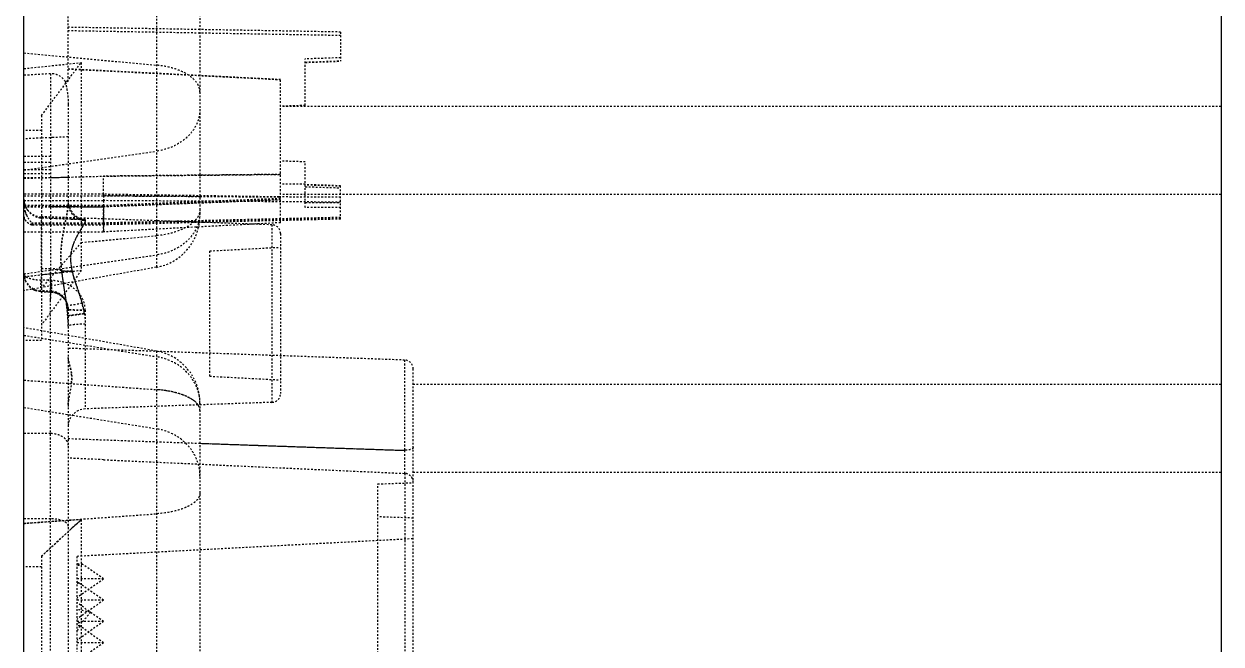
# Model space of a CAD drawing. Header units: millimetres. Extents: x 2089 to 2530, y 1631 to 2074.
# Drawn here: x 2403.8 to 2471.8, y 1939 to 1974.2 of the extents above; entities that cross this region are included whole.
import ezdxf

# ---------------------------------------------------------------- set-up
doc = ezdxf.new("R2010")
doc.units = ezdxf.units.MM
doc.linetypes.add('HIDDEN', pattern=[0.2, 0.1, -0.1])
doc.layers.add('DEFAULT_2', color=8, linetype='HIDDEN')

msp = doc.modelspace()

# ---------------------------------------------------------------- linework, layer by layer
at = {"color": 7, "linetype": 'Continuous'}
for p, q in [((2403.781, 1713.577), (2403.781, 2013.577)), ((2471.781, 2013.577), (2471.781, 1713.577))]:
    msp.add_line(p, q, dxfattribs=at)
at = {"layer": 'DEFAULT_2', "color": 8, "linetype": 'HIDDEN'}
for p, q in [((2411.302, 1987.687), (2411.302, 1960.37)), ((2413.781, 1984.731), (2413.781, 1963.325)), ((2406.294, 1970.922), (2406.294, 1976.729)), ((2421.771, 1973.734), (2406.294, 1974.004)), ((2421.771, 1973.533), (2406.294, 1973.803)), ((2421.771, 1973.734), (2421.771, 1972.077)), ((2403.781, 1972.546), (2411.302, 1971.854)), ((2421.771, 1972.277), (2419.761, 1972.203)), ((2419.761, 1969.566), (2419.761, 1972.203)), ((2419.761, 1972.029), (2421.771, 1972.099)), ((2419.761, 1972.003), (2421.771, 1972.077)), ((2419.761, 1972.003), (2421.771, 1972.077)), ((2403.781, 1971.659), (2407.036, 1971.999)), ((2405.289, 1971.365), (2405.289, 1960.296)), ((2413.781, 1971.261), (2406.294, 1971.635)), ((2407.036, 1971.999), (2407.036, 1960.205)), ((2418.354, 1971.032), (2413.781, 1971.261)), ((2418.354, 1962.905), (2418.354, 1971.032)), ((2406.294, 1969.61), (2406.294, 1964.021)), ((2419.761, 1969.566), (2418.354, 1969.517)), ((2471.781, 1969.504), (2418.354, 1969.504)), ((2404.781, 1968.993), (2404.781, 1956.218)), ((2404.781, 1968.148), (2403.781, 1968.148)), ((2405.289, 1967.734), (2404.781, 1967.712)), ((2406.294, 1967.779), (2405.289, 1967.735)), ((2405.455, 1967.742), (2405.289, 1967.734)), ((2406.294, 1967.779), (2405.455, 1967.742)), ((2403.781, 1965.891), (2411.302, 1966.964)), ((2405.289, 1966.674), (2403.781, 1966.674)), ((2403.781, 1966.343), (2405.289, 1966.343)), ((2405.289, 1965.904), (2403.781, 1965.904)), ((2419.761, 1966.36), (2418.354, 1966.405)), ((2419.761, 1963.768), (2419.761, 1966.36)), ((2403.781, 1965.699), (2405.289, 1965.699)), ((2403.781, 1965.468), (2405.289, 1965.468)), ((2403.781, 1965.428), (2404.781, 1965.454)), ((2404.781, 1965.454), (2406.294, 1965.495)), ((2405.289, 1965.468), (2408.304, 1965.549)), ((2406.294, 1965.495), (2408.304, 1965.549)), ((2418.354, 1965.648), (2408.304, 1965.549)), ((2408.304, 1965.549), (2413.781, 1965.603)), ((2408.304, 1964.519), (2408.304, 1965.549)), ((2413.781, 1965.603), (2418.354, 1965.648)), ((2419.761, 1965.087), (2418.354, 1965.09)), ((2421.771, 1965.001), (2419.761, 1965.068)), ((2421.771, 1964.974), (2419.761, 1965.041)), ((2419.761, 1964.95), (2421.771, 1964.883)), ((2421.771, 1963.098), (2421.771, 1965.001)), ((2408.304, 1964.519), (2403.781, 1964.519)), ((2403.781, 1964.432), (2408.303, 1964.432)), ((2403.781, 1964.158), (2408.302, 1964.158)), ((2408.304, 1963.876), (2403.781, 1963.876)), ((2403.781, 1963.849), (2408.303, 1963.849)), ((2403.782, 1964.208), (2403.782, 1964.199)), ((2408.304, 1964.519), (2408.303, 1964.432)), ((2408.303, 1964.519), (2408.303, 1964.432)), ((2418.273, 1964.368), (2408.303, 1964.432)), ((2408.303, 1964.432), (2413.781, 1964.397)), ((2418.354, 1964.251), (2408.303, 1963.849)), ((2408.303, 1964.158), (2408.304, 1962.786)), ((2421.771, 1964.071), (2408.303, 1964.158)), ((2418.273, 1964.368), (2408.304, 1964.519)), ((2418.354, 1964.278), (2408.304, 1963.876)), ((2413.781, 1964.397), (2418.273, 1964.368)), ((2421.771, 1964.346), (2418.273, 1964.368)), ((2471.781, 1964.504), (2418.354, 1964.504)), ((2419.761, 1964.059), (2421.771, 1964.053)), ((2419.761, 1964.059), (2421.771, 1964.053)), ((2403.781, 1963.815), (2405.289, 1963.824)), ((2403.781, 1963.815), (2408.299, 1963.815)), ((2404.751, 1963.243), (2404.751, 1959.652)), ((2417.869, 1962.785), (2404.751, 1963.243)), ((2404.781, 1963.182), (2404.751, 1963.183)), ((2404.751, 1963.183), (2404.781, 1963.182)), ((2405.289, 1963.161), (2404.781, 1963.182)), ((2404.781, 1963.182), (2404.816, 1963.18)), ((2404.816, 1963.18), (2405.289, 1963.161)), ((2405.289, 1963.161), (2405.588, 1963.149)), ((2421.771, 1963.207), (2408.303, 1962.886)), ((2421.771, 1963.762), (2419.761, 1963.768)), ((2408.303, 1962.813), (2404.157, 1962.813)), ((2408.304, 1962.886), (2404.233, 1962.886)), ((2404.256, 1962.786), (2408.304, 1962.786)), ((2405.588, 1963.149), (2406.366, 1963.118)), ((2406.366, 1963.118), (2406.458, 1963.114)), ((2406.458, 1963.114), (2407.263, 1963.081)), ((2407.263, 1963.081), (2407.263, 1963.039)), ((2421.771, 1963.134), (2408.303, 1962.813)), ((2408.304, 1962.747), (2408.303, 1962.378)), ((2421.771, 1963.107), (2408.304, 1962.786)), ((2418.354, 1962.905), (2408.304, 1962.378)), ((2417.869, 1962.785), (2417.869, 1952.701)), ((2403.781, 1962.378), (2408.304, 1962.378)), ((2407.036, 1961.783), (2411.302, 1962.167)), ((2418.354, 1962.283), (2418.354, 1953.203)), ((2407.036, 1961.783), (2404.781, 1959.19)), ((2414.334, 1961.301), (2418.354, 1961.512)), ((2414.334, 1954.185), (2414.334, 1961.301)), ((2403.781, 1959.997), (2411.302, 1961.07)), ((2411.302, 1960.37), (2403.781, 1959.044)), ((2403.781, 1959.84), (2404.781, 1959.951)), ((2404.781, 1960.296), (2405.289, 1960.296)), ((2404.781, 1959.951), (2404.819, 1959.956)), ((2404.819, 1959.956), (2404.877, 1959.962)), ((2404.877, 1959.962), (2405.399, 1960.021)), ((2405.289, 1960.008), (2405.289, 1960.297)), ((2405.289, 1960.296), (2405.289, 1958.52)), ((2405.289, 1959.109), (2405.289, 1960.008)), ((2405.399, 1960.021), (2405.963, 1960.084)), ((2405.963, 1960.084), (2407.036, 1960.205)), ((2405.359, 1959.624), (2404.751, 1959.652)), ((2404.781, 1959.651), (2404.751, 1959.652)), ((2405.359, 1959.624), (2404.781, 1959.651)), ((2405.289, 1958.967), (2405.289, 1959.109)), ((2404.733, 1959.041), (2404.733, 1958.998)), ((2405.341, 1959.009), (2404.733, 1959.041)), ((2404.733, 1958.998), (2404.733, 1958.997)), ((2404.771, 1958.996), (2404.733, 1958.998)), ((2404.733, 1958.997), (2405.34, 1958.965)), ((2405.341, 1958.966), (2404.771, 1958.996)), ((2405.289, 1958.52), (2405.289, 1958.967)), ((2405.289, 1924.199), (2405.289, 1958.52)), ((2405.339, 1958.965), (2405.622, 1958.91)), ((2405.341, 1958.966), (2405.34, 1958.965)), ((2405.34, 1958.965), (2405.341, 1958.966)), ((2405.341, 1959.009), (2405.341, 1958.966)), ((2405.622, 1958.91), (2405.886, 1958.773)), ((2405.886, 1958.773), (2406.098, 1958.564)), ((2406.098, 1958.564), (2406.239, 1958.299)), ((2406.239, 1958.299), (2406.293, 1958.006)), ((2406.294, 1957.973), (2406.292, 1958.027)), ((2406.293, 1958.006), (2406.294, 1957.973)), ((2406.294, 1958.005), (2406.294, 1863.405)), ((2407.263, 1957.937), (2407.263, 1952.331)), ((2411.302, 1955.617), (2403.781, 1956.943)), ((2403.781, 1956.506), (2411.302, 1955.296)), ((2404.781, 1956.218), (2403.781, 1956.218)), ((2425.406, 1955.102), (2406.294, 1955.769)), ((2411.302, 1955.617), (2411.302, 1928.49)), ((2425.406, 1955.102), (2425.406, 1949.975)), ((2425.891, 1788.503), (2425.891, 1954.599)), ((2403.781, 1953.96), (2411.302, 1953.425)), ((2414.334, 1954.185), (2418.354, 1953.974)), ((2471.781, 1953.71), (2425.891, 1953.71)), ((2403.781, 1952.413), (2411.302, 1951.203)), ((2417.869, 1952.701), (2407.263, 1952.331)), ((2413.781, 1952.663), (2413.781, 1931.449)), ((2405.289, 1950.926), (2403.781, 1950.926)), ((2425.415, 1948.664), (2425.415, 1921.457)), ((2471.781, 1948.71), (2425.891, 1948.71)), ((2423.881, 1948.067), (2425.891, 1948.138)), ((2423.881, 1794.841), (2423.881, 1948.067)), ((2403.781, 1945.835), (2411.302, 1946.37)), ((2425.891, 1946.128), (2423.881, 1946.198)), ((2405.289, 1946.091), (2403.781, 1946.091)), ((2407.036, 1946.04), (2403.781, 1945.805)), ((2407.036, 1946.04), (2404.781, 1943.963)), ((2404.781, 1943.963), (2406.452, 1945.502)), ((2406.452, 1945.502), (2407.036, 1946.04)), ((2407.036, 1946.04), (2407.036, 1932.21)), ((2406.796, 1943.971), (2425.891, 1944.972)), ((2404.781, 1943.963), (2404.781, 1929.512)), ((2406.796, 1865.454), (2406.796, 1943.971)), ((2408.304, 1942.668), (2407.127, 1943.5)), ((2404.781, 1943.352), (2403.781, 1943.352)), ((2408.304, 1942.668), (2406.796, 1941.602)), ((2408.304, 1942.668), (2406.796, 1942.668)), ((2408.304, 1941.46), (2406.796, 1942.526)), ((2408.304, 1941.46), (2406.796, 1940.394)), ((2408.304, 1941.46), (2406.796, 1941.46)), ((2408.304, 1940.252), (2406.796, 1941.318)), ((2408.304, 1940.252), (2406.796, 1939.186)), ((2408.304, 1940.252), (2406.796, 1940.252)), ((2408.304, 1939.044), (2406.796, 1940.11)), ((2408.304, 1939.044), (2406.796, 1937.978)), ((2408.304, 1939.044), (2406.796, 1939.044))]:
    msp.add_line(p, q, dxfattribs=at)
msp.add_lwpolyline([(2405.34, 1958.965), (2405.633, 1958.906), (2405.893, 1958.768), (2406.102, 1958.559), (2406.24, 1958.295), (2406.292, 1958.027)], dxfattribs=at)
for centre, radius, start, end in [((2424.414, 1636.536), 335.374, 93.26926, 93.52723), ((2400.435, 1969.551), 5.859, 13.26656, 13.47943), ((2404.782, 1964.247), 1.001, 180.00199, 182.07623), ((2405.329, 1964.014), 1.548, 180.00467, 182.51802), ((2404.797, 1964.248), 1.016, 182.74941, 185.01617), ((2404.786, 1964.247), 1.005, 182.7528, 268), ((2405.362, 1964.016), 1.582, 182.51828, 185.0129), ((2404.808, 1964.249), 1.027, 185.01541, 186.75977), ((2405.386, 1964.018), 1.605, 185.00924, 185.96649), ((2404.832, 1964.252), 1.051, 186.7782, 192.82631), ((2405.401, 1964.019), 1.62, 185.96693, 187.19205), ((2404.855, 1964.257), 1.075, 192.81214, 194.49484), ((2404.872, 1964.262), 1.093, 194.50801, 200.74292), ((2404.91, 1964.277), 1.133, 200.78878, 217.26348), ((2407.26, 1964.022), 0.967, 180.04526, 188.85817), ((2405.468, 1964.03), 1.688, 187.2456, 195.95122), ((2405.492, 1964.035), 1.712, 195.89444, 202.46466), ((2405.462, 1964.023), 1.68, 202.4839, 204.32745), ((2405.447, 1964.016), 1.663, 204.34066, 209.91504), ((2404.787, 1964.072), 0.89, 257.8279, 267.67651), ((2410.781, 1963.324), 3, 280, 0), ((2411.821, 1963.462), 1.96, 356.04668, 359.99551), ((2407.292, 1964.044), 1.005, 246.68011, 254.54608), ((2407.299, 1964.068), 1.03, 254.51301, 268.01329), ((2417.851, 1962.283), 0.502, 0, 88), ((2251.031, 3335.499), 1384.114, 276.336042, 276.471634), ((2404.786, 1960.044), 1.005, 180, 267), ((2404.783, 1960.001), 1.002, 180.03368, 267.03271), ((2420.808, 1961.792), 14.977, 186.21267, 186.55929), ((2410.833, 1961.164), 4.432, 193.04348, 194.36686), ((2404.774, 1959.996), 0.992, 199.95883, 206.14384), ((2404.782, 1959.994), 0.996, 241.19746, 247.33247), ((2440.966, 1957.944), 36.256, 177.30014, 177.73415), ((2405.289, 1958.005), 1.005, 0, 87), ((2405.286, 1957.96), 1.007, 84.77967, 86.88632), ((2405.282, 1957.922), 1.045, 68.72781, 84.74162), ((2405.302, 1957.969), 0.994, 41.2885, 68.69322), ((2405.311, 1957.977), 0.982, 24.66475, 41.27409), ((2388.339, 1955.869), 18.016, 7.48321, 8.16969), ((2392.525, 1956.396), 13.798, 5.93516, 7.58046), ((2405.322, 1957.984), 0.97, 21.72986, 24.58876), ((2406.221, 1959.24), 1.025, 271.11577, 272.47617), ((2396.273, 1956.792), 10.028, 4.6828, 5.8952), ((2406.613, 1955.465), 2.174, 98.70552, 99.13782), ((2410.781, 1952.663), 3, 0, 80), ((2425.389, 1954.599), 0.502, 0, 88), ((2404.468, 1954.092), 2.029, 2.85673, 7.06843), ((2417.851, 1953.203), 0.502, 272, 0), ((2408.805, 1952.471), 2.511, 177.55037, 179.97753), ((2407.299, 1951.326), 1.005, 92, 180), ((2413.059, 1952.135), 0.744, 31.21245, 34.47604), ((2411.3, 1952.6), 2.481, 0.00058, 1.43128), ((2610.669, 7494.842), 5547.961, 267.888865, 268.086369), ((2605.152, 7331.34), 5384.366, 267.96317, 268.086947)]:
    msp.add_arc(centre, radius, start, end, dxfattribs=at)
for centre, major_axis, ratio, start_param, end_param in [((2413.629, 1967.004), (30.928, 0), 0.130404, 1.810265, 1.815627), ((2439.156, 1917.933), (51.259, -20.327), 0.308372, 2.361519, 2.369713), ((2452.976, 1917.88), (52.696, -20.897), 0.308372, 9.018081, 9.030577), ((2432.246, 1917.96), (50.54, -20.041), 0.308372, 2.213359, 2.215895), ((2456.431, 1917.866), (53.056, -21.039), 0.308372, 9.160689, 9.166292), ((2425.336, 1917.987), (49.821, -19.756), 0.308372, 2.054416, 2.070825), ((2459.886, 1917.853), (53.415, -21.182), 0.308372, 3.027304, 3.063718), ((2401.531, 1921.614), (47.344, 18.774), 0.308372, 7.614422, 7.621692), ((2421.881, 1918), (49.461, -19.614), 0.308372, 1.996524, 2.000038), ((2459.886, 1917.853), (53.415, -21.182), 0.308372, 9.364289, 9.382303)]:
    msp.add_ellipse(centre, major_axis=major_axis, ratio=ratio, start_param=start_param, end_param=end_param, dxfattribs=at)
for points in [[(2404.781, 1968.993), (2405.532, 1969.995), (2406.284, 1970.997), (2407.036, 1971.999)], [(2406.294, 1971.635), (2410.314, 1971.434), (2414.334, 1971.233), (2418.354, 1971.032)], [(2404.781, 1967.712), (2404.448, 1967.697), (2404.114, 1967.683), (2403.781, 1967.668)], [(2419.761, 1964.95), (2420.431, 1964.928), (2421.1, 1964.905), (2421.771, 1964.883)], [(2403.782, 1964.199), (2403.786, 1964.127), (2403.797, 1964.055), (2403.815, 1963.985)], [(2408.299, 1963.815), (2411.651, 1963.946), (2415.002, 1964.082), (2418.354, 1964.213)], [(2413.767, 1964.032), (2411.944, 1963.959), (2410.122, 1963.887), (2408.299, 1963.815)], [(2418.354, 1964.213), (2416.825, 1964.154), (2415.296, 1964.093), (2413.767, 1964.032)], [(2405.289, 1963.824), (2406.292, 1963.818), (2407.296, 1963.812), (2408.299, 1963.815)], [(2407.263, 1963.081), (2406.605, 1963.108), (2405.947, 1963.135), (2405.289, 1963.161)], [(2404.197, 1962.797), (2404.184, 1962.801), (2404.17, 1962.806), (2404.157, 1962.813)], [(2404.26, 1962.858), (2404.252, 1962.867), (2404.242, 1962.877), (2404.233, 1962.886)], [(2404.28, 1962.833), (2404.274, 1962.842), (2404.267, 1962.85), (2404.26, 1962.858)], [(2403.854, 1959.87), (2403.862, 1959.863), (2403.871, 1959.857), (2403.879, 1959.85)], [(2404.733, 1958.998), (2404.619, 1959.004), (2404.504, 1959.031), (2404.398, 1959.075)], [(2406.222, 1958.342), (2406.265, 1958.236), (2406.289, 1958.121), (2406.293, 1958.006)], [(2407.212, 1957.743), (2407.244, 1957.544), (2407.263, 1957.343), (2407.263, 1957.142)], [(2407.212, 1957.743), (2407.244, 1957.545), (2407.263, 1957.343), (2407.263, 1957.142)], [(2406.294, 1950.647), (2408.789, 1950.555), (2411.285, 1950.465), (2413.781, 1950.376)], [(2408.303, 1949.442), (2407.633, 1949.473), (2406.963, 1949.504), (2406.294, 1949.535)], [(2408.303, 1949.442), (2410.129, 1949.358), (2411.955, 1949.275), (2413.781, 1949.192)]]:
    msp.add_open_spline(points, degree=3, dxfattribs=at)
for points, knots in [([(2406.133, 1970.917), (2406.045, 1971.058), (2405.796, 1971.301), (2405.453, 1971.374), (2405.288, 1971.365)], [0, 0, 0, 0, 0.501229, 1, 1, 1, 1]), ([(2413.781, 1970.313), (2413.781, 1970.405), (2413.748, 1970.597), (2413.575, 1970.92), (2413.226, 1971.25), (2412.691, 1971.542), (2412.033, 1971.754), (2411.553, 1971.831), (2411.302, 1971.854)], [0, 0, 0, 0, 0.08757, 0.181767, 0.344504, 0.538066, 0.759332, 1, 1, 1, 1]), ([(2406.133, 1970.917), (2406.179, 1970.722), (2406.26, 1970.289), (2406.294, 1969.85), (2406.294, 1969.61)], [0, 0, 0, 0, 0.455634, 1, 1, 1, 1]), ([(2406.138, 1970.896), (2406.183, 1970.703), (2406.261, 1970.278), (2406.294, 1969.845), (2406.294, 1969.61)], [0, 0, 0, 0, 0.456876, 1, 1, 1, 1]), ([(2413.781, 1969.356), (2413.781, 1969.072), (2413.649, 1968.484), (2413.1, 1967.739), (2412.285, 1967.198), (2411.639, 1967.013), (2411.302, 1966.964)], [0, 0, 0, 0, 0.227732, 0.468059, 0.726531, 1, 1, 1, 1]), ([(2403.931, 1963.33), (2403.907, 1963.384), (2403.822, 1963.603), (2403.781, 1963.839), (2403.781, 1964.014)], [0, 0, 0, 0, 0.252923, 1, 1, 1, 1]), ([(2403.815, 1963.985), (2403.866, 1963.789), (2404.037, 1963.501), (2404.397, 1963.247), (2404.63, 1963.188), (2404.751, 1963.183)], [0, 0, 0, 0, 0.464434, 0.722879, 1, 1, 1, 1]), ([(2406.294, 1964.021), (2406.294, 1963.909), (2406.271, 1963.666), (2406.175, 1963.129), (2406.047, 1962.538), (2405.935, 1961.89), (2405.857, 1961.145), (2405.879, 1960.564), (2405.92, 1960.171)], [0, 0, 0, 0, 0.08688, 0.187369, 0.421789, 0.553974, 0.695108, 1, 1, 1, 1]), ([(2406.172, 1963.133), (2406.198, 1963.266), (2406.246, 1963.515), (2406.281, 1963.766), (2406.289, 1963.885)], [0, 0, 0, 0, 0.531732, 1, 1, 1, 1]), ([(2406.289, 1963.885), (2406.289, 1963.897), (2406.292, 1963.942), (2406.294, 1963.987), (2406.294, 1964.021)], [0, 0, 0, 0, 0.257075, 1, 1, 1, 1]), ([(2406.294, 1964.159), (2406.294, 1964.04), (2406.338, 1963.793), (2406.524, 1963.455), (2406.833, 1963.176), (2407.116, 1963.087), (2407.263, 1963.081)], [0, 0, 0, 0, 0.22681, 0.464218, 0.720445, 1, 1, 1, 1]), ([(2406.294, 1964.021), (2406.294, 1963.901), (2406.342, 1963.647), (2406.557, 1963.319), (2406.885, 1963.098), (2407.141, 1963.043), (2407.263, 1963.039)], [0, 0, 0, 0, 0.238169, 0.496499, 0.757021, 1, 1, 1, 1]), ([(2408.303, 1963.876), (2408.302, 1963.876), (2408.304, 1963.871), (2408.303, 1963.867), (2408.304, 1963.856), (2408.304, 1963.839), (2408.302, 1963.823), (2408.299, 1963.815)], [0, 0, 0, 0, 0.064961, 0.14618, 0.259742, 0.576476, 1, 1, 1, 1]), ([(2408.303, 1963.876), (2408.302, 1963.876), (2408.304, 1963.871), (2408.303, 1963.867), (2408.304, 1963.856), (2408.304, 1963.839), (2408.302, 1963.823), (2408.299, 1963.815)], [0, 0, 0, 0, 0.064858, 0.146011, 0.259483, 0.576359, 1, 1, 1, 1]), ([(2408.303, 1964.432), (2408.302, 1964.391), (2408.302, 1964.3), (2408.303, 1964.208), (2408.303, 1964.157)], [0, 0, 0, 0, 0.444427, 1, 1, 1, 1]), ([(2408.303, 1964.432), (2408.302, 1964.415), (2408.302, 1964.323), (2408.303, 1964.231), (2408.302, 1964.157)], [0, 0, 0, 0, 0.188193, 1, 1, 1, 1]), ([(2408.303, 1963.849), (2408.303, 1963.853), (2408.303, 1963.859), (2408.304, 1963.868), (2408.303, 1963.872), (2408.304, 1963.876), (2408.303, 1963.876)], [0, 0, 0, 0, 0.428357, 0.741534, 0.933886, 1, 1, 1, 1]), ([(2408.303, 1963.849), (2408.303, 1963.853), (2408.303, 1963.859), (2408.304, 1963.868), (2408.303, 1963.872), (2408.304, 1963.876), (2408.303, 1963.876)], [0, 0, 0, 0, 0.428476, 0.741746, 0.934059, 1, 1, 1, 1]), ([(2403.781, 1963.266), (2403.781, 1963.223), (2403.8, 1963.133), (2403.877, 1963.01), (2403.999, 1962.899), (2404.101, 1962.839), (2404.157, 1962.813)], [0, 0, 0, 0, 0.206242, 0.43334, 0.695541, 1, 1, 1, 1]), ([(2403.826, 1963.096), (2403.819, 1963.11), (2403.794, 1963.163), (2403.781, 1963.222), (2403.781, 1963.266)], [0, 0, 0, 0, 0.261582, 1, 1, 1, 1]), ([(2404.005, 1963.186), (2404.02, 1963.159), (2404.086, 1963.052), (2404.166, 1962.953), (2404.233, 1962.886)], [0, 0, 0, 0, 0.24751, 1, 1, 1, 1]), ([(2408.303, 1962.378), (2408.303, 1962.378), (2408.304, 1962.382), (2408.303, 1962.385), (2408.304, 1962.393), (2408.303, 1962.408), (2408.304, 1962.436), (2408.303, 1962.477), (2408.304, 1962.53), (2408.304, 1962.594), (2408.304, 1962.67), (2408.304, 1962.792), (2408.304, 1962.973), (2408.302, 1963.22), (2408.3, 1963.505), (2408.299, 1963.708), (2408.299, 1963.815)], [0, 0, 0, 0, 0.001038, 0.004147, 0.009318, 0.016545, 0.037135, 0.065853, 0.10264, 0.147428, 0.200102, 0.260511, 0.403931, 0.576424, 0.775957, 1, 1, 1, 1]), ([(2408.299, 1963.815), (2408.299, 1963.707), (2408.301, 1963.351), (2408.304, 1962.995), (2408.304, 1962.747)], [0, 0, 0, 0, 0.303576, 1, 1, 1, 1]), ([(2413.781, 1963.676), (2413.781, 1963.586), (2413.747, 1963.398), (2413.604, 1963.134), (2413.376, 1962.892), (2412.948, 1962.587), (2412.248, 1962.306), (2411.633, 1962.197), (2411.302, 1962.167)], [0, 0, 0, 0, 0.086388, 0.179669, 0.284566, 0.40339, 0.68128, 1, 1, 1, 1]), ([(2413.781, 1963.462), (2413.781, 1963.178), (2413.649, 1962.589), (2413.1, 1961.844), (2412.285, 1961.304), (2411.639, 1961.118), (2411.302, 1961.07)], [0, 0, 0, 0, 0.227732, 0.468059, 0.726531, 1, 1, 1, 1]), ([(2413.781, 1963.676), (2413.781, 1963.647), (2413.774, 1963.525), (2413.739, 1963.406), (2413.7, 1963.323)], [0, 0, 0, 0, 0.24472, 1, 1, 1, 1]), ([(2404.157, 1962.813), (2404.166, 1962.808), (2404.197, 1962.795), (2404.232, 1962.786), (2404.256, 1962.786)], [0, 0, 0, 0, 0.275587, 1, 1, 1, 1]), ([(2404.256, 1962.786), (2404.252, 1962.786), (2404.232, 1962.787), (2404.212, 1962.792), (2404.197, 1962.797)], [0, 0, 0, 0, 0.227795, 1, 1, 1, 1]), ([(2404.233, 1962.886), (2404.245, 1962.874), (2404.262, 1962.857), (2404.281, 1962.832), (2404.29, 1962.817), (2404.293, 1962.802), (2404.281, 1962.786), (2404.266, 1962.786), (2404.256, 1962.786)], [0, 0, 0, 0, 0.353286, 0.506265, 0.631973, 0.724052, 0.801328, 1, 1, 1, 1]), ([(2404.256, 1962.786), (2404.259, 1962.786), (2404.269, 1962.786), (2404.279, 1962.788), (2404.285, 1962.792)], [0, 0, 0, 0, 0.287261, 1, 1, 1, 1]), ([(2404.29, 1962.812), (2404.29, 1962.814), (2404.287, 1962.822), (2404.283, 1962.828), (2404.28, 1962.833)], [0, 0, 0, 0, 0.217926, 1, 1, 1, 1]), ([(2404.285, 1962.792), (2404.289, 1962.795), (2404.292, 1962.803), (2404.291, 1962.81), (2404.29, 1962.812)], [0, 0, 0, 0, 0.707284, 1, 1, 1, 1]), ([(2405.919, 1960.171), (2405.891, 1960.45), (2405.868, 1960.864), (2405.886, 1961.406), (2405.936, 1961.905), (2406.037, 1962.479), (2406.13, 1962.923), (2406.172, 1963.133)], [0, 0, 0, 0, 0.281094, 0.415443, 0.544245, 0.784652, 1, 1, 1, 1]), ([(2407.263, 1963.039), (2407.263, 1963.014), (2407.25, 1962.958), (2407.194, 1962.828), (2407.079, 1962.633), (2406.913, 1962.36), (2406.729, 1962.031), (2406.556, 1961.645), (2406.433, 1961.195), (2406.414, 1960.687), (2406.474, 1960.341), (2406.515, 1960.164)], [0, 0, 0, 0, 0.024134, 0.055431, 0.138555, 0.244634, 0.368642, 0.506987, 0.657948, 0.822078, 1, 1, 1, 1]), ([(2407.232, 1962.917), (2407.205, 1962.852), (2407.126, 1962.711), (2406.987, 1962.482), (2406.825, 1962.208), (2406.66, 1961.888), (2406.516, 1961.521), (2406.424, 1961.101), (2406.422, 1960.638), (2406.478, 1960.324), (2406.515, 1960.164)], [0, 0, 0, 0, 0.071653, 0.164237, 0.273624, 0.396557, 0.530853, 0.675766, 0.832086, 1, 1, 1, 1]), ([(2407.263, 1963.039), (2407.263, 1963.03), (2407.26, 1962.988), (2407.245, 1962.947), (2407.232, 1962.917)], [0, 0, 0, 0, 0.211811, 1, 1, 1, 1]), ([(2403.781, 1960.001), (2403.781, 1959.978), (2403.797, 1959.927), (2403.857, 1959.862), (2403.949, 1959.804), (2404.069, 1959.753), (2404.215, 1959.711), (2404.444, 1959.667), (2404.626, 1959.654), (2404.751, 1959.652)], [0, 0, 0, 0, 0.063284, 0.140693, 0.238888, 0.358905, 0.499068, 0.65595, 1, 1, 1, 1]), ([(2403.781, 1960.001), (2403.781, 1959.99), (2403.788, 1959.938), (2403.824, 1959.896), (2403.854, 1959.87)], [0, 0, 0, 0, 0.220258, 1, 1, 1, 1]), ([(2403.879, 1959.85), (2403.891, 1959.842), (2403.949, 1959.804), (2404.013, 1959.777), (2404.063, 1959.758)], [0, 0, 0, 0, 0.219797, 1, 1, 1, 1]), ([(2407.036, 1960.205), (2406.674, 1959.68), (2405.924, 1958.644), (2405.164, 1957.615), (2404.781, 1957.1)], [0, 0, 0, 0, 0.498496, 1, 1, 1, 1]), ([(2405.919, 1960.171), (2405.821, 1960.216), (2405.612, 1960.276), (2405.396, 1960.297), (2405.288, 1960.297)], [0, 0, 0, 0, 0.49898, 1, 1, 1, 1]), ([(2405.919, 1960.171), (2405.821, 1960.216), (2405.612, 1960.276), (2405.396, 1960.297), (2405.288, 1960.297)], [0, 0, 0, 0, 0.49898, 1, 1, 1, 1]), ([(2405.919, 1960.172), (2406.008, 1960.153), (2406.208, 1960.136), (2406.407, 1960.149), (2406.515, 1960.164)], [0, 0, 0, 0, 0.452637, 1, 1, 1, 1]), ([(2406.515, 1960.164), (2406.407, 1960.149), (2406.208, 1960.136), (2406.008, 1960.153), (2405.919, 1960.172)], [0, 0, 0, 0, 0.547383, 1, 1, 1, 1]), ([(2405.919, 1960.171), (2405.937, 1960.013), (2405.977, 1959.693), (2406.076, 1959.042), (2406.158, 1958.549), (2406.202, 1958.216)], [0, 0, 0, 0, 0.242123, 0.489422, 1, 1, 1, 1]), ([(2405.929, 1960.081), (2405.961, 1959.81), (2406.041, 1959.259), (2406.132, 1958.71), (2406.172, 1958.43)], [0, 0, 0, 0, 0.49083, 1, 1, 1, 1]), ([(2407.08, 1958.347), (2406.995, 1958.663), (2406.792, 1959.264), (2406.584, 1959.865), (2406.515, 1960.164)], [0, 0, 0, 0, 0.516197, 1, 1, 1, 1]), ([(2406.539, 1960.065), (2406.612, 1959.782), (2406.809, 1959.215), (2406.999, 1958.645), (2407.08, 1958.347)], [0, 0, 0, 0, 0.48549, 1, 1, 1, 1]), ([(2404.733, 1958.997), (2404.732, 1958.997), (2404.731, 1959.003), (2404.73, 1959.01), (2404.73, 1959.026), (2404.73, 1959.045), (2404.73, 1959.071), (2404.73, 1959.115), (2404.732, 1959.184), (2404.735, 1959.279), (2404.739, 1959.391), (2404.745, 1959.518), (2404.749, 1959.606), (2404.751, 1959.652)], [0, 0, 0, 0, 0.004903, 0.018292, 0.040323, 0.070958, 0.110037, 0.157287, 0.275168, 0.422031, 0.594616, 0.789055, 1, 1, 1, 1]), ([(2404.733, 1958.997), (2404.732, 1958.997), (2404.731, 1959), (2404.731, 1959.004), (2404.73, 1959.013), (2404.73, 1959.029), (2404.73, 1959.058), (2404.73, 1959.101), (2404.731, 1959.156), (2404.734, 1959.249), (2404.737, 1959.324), (2404.739, 1959.378)], [0, 0, 0, 0, 0.004967, 0.017766, 0.038712, 0.067818, 0.150343, 0.264319, 0.408161, 0.580196, 1, 1, 1, 1]), ([(2405.359, 1959.624), (2405.357, 1959.578), (2405.352, 1959.489), (2405.347, 1959.361), (2405.343, 1959.245), (2405.34, 1959.147), (2405.338, 1959.078), (2405.337, 1959.035), (2405.337, 1959.01), (2405.338, 1958.991), (2405.338, 1958.977), (2405.339, 1958.97), (2405.339, 1958.965), (2405.34, 1958.965)], [0, 0, 0, 0, 0.208777, 0.405798, 0.583481, 0.734245, 0.851365, 0.896835, 0.933791, 0.962393, 0.982811, 0.995233, 1, 1, 1, 1]), ([(2405.34, 1958.965), (2405.339, 1958.965), (2405.339, 1958.97), (2405.338, 1958.977), (2405.338, 1958.991), (2405.337, 1959.01), (2405.337, 1959.035), (2405.338, 1959.078), (2405.34, 1959.147), (2405.343, 1959.245), (2405.347, 1959.361), (2405.352, 1959.489), (2405.357, 1959.578), (2405.359, 1959.624)], [0, 0, 0, 0, 0.004765, 0.017185, 0.037601, 0.066202, 0.103156, 0.148625, 0.265742, 0.416506, 0.59419, 0.791216, 1, 1, 1, 1]), ([(2407.263, 1957.937), (2407.263, 1958.169), (2407.144, 1958.639), (2406.68, 1959.182), (2406.058, 1959.523), (2405.592, 1959.612), (2405.359, 1959.624)], [0, 0, 0, 0, 0.24968, 0.498308, 0.748246, 1, 1, 1, 1]), ([(2406.292, 1958.027), (2406.285, 1958.152), (2406.224, 1958.399), (2406.005, 1958.703), (2405.698, 1958.905), (2405.46, 1958.959), (2405.341, 1958.966)], [0, 0, 0, 0, 0.258081, 0.508856, 0.75501, 1, 1, 1, 1]), ([(2406.202, 1958.216), (2406.249, 1958.213), (2406.367, 1958.222), (2406.57, 1958.248), (2406.816, 1958.291), (2406.991, 1958.327), (2407.08, 1958.347)], [0, 0, 0, 0, 0.159604, 0.398501, 0.691828, 1, 1, 1, 1]), ([(2406.202, 1958.216), (2406.208, 1958.166), (2406.234, 1957.965), (2406.255, 1957.763), (2406.268, 1957.611)], [0, 0, 0, 0, 0.248025, 1, 1, 1, 1]), ([(2406.241, 1958.215), (2406.238, 1958.215), (2406.224, 1958.215), (2406.211, 1958.215), (2406.202, 1958.216)], [0, 0, 0, 0, 0.273568, 1, 1, 1, 1]), ([(2406.268, 1957.611), (2406.374, 1957.628), (2406.689, 1957.67), (2407.004, 1957.715), (2407.212, 1957.743)], [0, 0, 0, 0, 0.339511, 1, 1, 1, 1]), ([(2407.212, 1957.743), (2407.015, 1957.716), (2406.706, 1957.673), (2406.396, 1957.631), (2406.284, 1957.613)], [0, 0, 0, 0, 0.63712, 1, 1, 1, 1]), ([(2407.263, 1957.937), (2407.204, 1957.937), (2407.084, 1957.938), (2406.906, 1957.94), (2406.736, 1957.943), (2406.585, 1957.947), (2406.476, 1957.952), (2406.405, 1957.956), (2406.364, 1957.96), (2406.334, 1957.963), (2406.312, 1957.966), (2406.301, 1957.969), (2406.293, 1957.971), (2406.293, 1957.973)], [0, 0, 0, 0, 0.18398, 0.370392, 0.54877, 0.707491, 0.835889, 0.886857, 0.928264, 0.959749, 0.981701, 0.994759, 1, 1, 1, 1]), ([(2406.293, 1957.973), (2406.293, 1957.971), (2406.301, 1957.968), (2406.313, 1957.966), (2406.338, 1957.962), (2406.356, 1957.96), (2406.367, 1957.959)], [0, 0, 0, 0, 0.071903, 0.253599, 0.559944, 1, 1, 1, 1]), ([(2406.367, 1957.959), (2406.417, 1957.955), (2406.54, 1957.949), (2406.839, 1957.94), (2407.088, 1957.937), (2407.263, 1957.937)], [0, 0, 0, 0, 0.167172, 0.41244, 1, 1, 1, 1]), ([(2407.212, 1957.743), (2407.204, 1957.794), (2407.168, 1957.997), (2407.12, 1958.198), (2407.08, 1958.347)], [0, 0, 0, 0, 0.251169, 1, 1, 1, 1]), ([(2407.08, 1958.347), (2407.093, 1958.298), (2407.145, 1958.098), (2407.187, 1957.896), (2407.212, 1957.743)], [0, 0, 0, 0, 0.248791, 1, 1, 1, 1]), ([(2406.268, 1957.611), (2406.272, 1957.562), (2406.286, 1957.369), (2406.294, 1957.176), (2406.294, 1957.031)], [0, 0, 0, 0, 0.251697, 1, 1, 1, 1]), ([(2406.294, 1957.031), (2406.294, 1957.079), (2406.291, 1957.272), (2406.28, 1957.466), (2406.268, 1957.611)], [0, 0, 0, 0, 0.248022, 1, 1, 1, 1]), ([(2407.263, 1957.142), (2407.139, 1957.142), (2406.958, 1957.137), (2406.729, 1957.123), (2406.584, 1957.11), (2406.466, 1957.095), (2406.376, 1957.076), (2406.322, 1957.06), (2406.294, 1957.04), (2406.294, 1957.031)], [0, 0, 0, 0, 0.378505, 0.548682, 0.697611, 0.820144, 0.91232, 0.971454, 1, 1, 1, 1]), ([(2406.294, 1955.24), (2406.294, 1955.161), (2406.327, 1954.988), (2406.405, 1954.721), (2406.48, 1954.415), (2406.507, 1954.071), (2406.476, 1953.7), (2406.37, 1953.171), (2406.294, 1952.757), (2406.294, 1952.472)], [0, 0, 0, 0, 0.085017, 0.185932, 0.298537, 0.421176, 0.553652, 0.695403, 1, 1, 1, 1]), ([(2406.329, 1954.997), (2406.324, 1955.019), (2406.306, 1955.098), (2406.294, 1955.18), (2406.294, 1955.24)], [0, 0, 0, 0, 0.269599, 1, 1, 1, 1]), ([(2413.781, 1952.6), (2413.781, 1952.918), (2413.686, 1953.403), (2413.39, 1953.978), (2412.985, 1954.505), (2412.3, 1955.025), (2411.641, 1955.241), (2411.302, 1955.296)], [0, 0, 0, 0, 0.240278, 0.362627, 0.486772, 0.74004, 1, 1, 1, 1]), ([(2406.482, 1954.342), (2406.467, 1954.46), (2406.418, 1954.68), (2406.354, 1954.894), (2406.329, 1954.997)], [0, 0, 0, 0, 0.528981, 1, 1, 1, 1]), ([(2406.482, 1953.803), (2406.486, 1953.837), (2406.498, 1953.966), (2406.5, 1954.097), (2406.495, 1954.193)], [0, 0, 0, 0, 0.257496, 1, 1, 1, 1]), ([(2406.296, 1952.578), (2406.298, 1952.629), (2406.312, 1952.826), (2406.344, 1953.022), (2406.371, 1953.167)], [0, 0, 0, 0, 0.254359, 1, 1, 1, 1]), ([(2413.781, 1952.234), (2413.781, 1952.305), (2413.745, 1952.46), (2413.598, 1952.668), (2413.37, 1952.857), (2413.067, 1953.027), (2412.697, 1953.173), (2412.107, 1953.336), (2411.631, 1953.402), (2411.302, 1953.425)], [0, 0, 0, 0, 0.07333, 0.156795, 0.256467, 0.374552, 0.51058, 0.662402, 1, 1, 1, 1]), ([(2413.672, 1952.556), (2413.586, 1952.682), (2413.308, 1952.915), (2412.766, 1953.161), (2412.077, 1953.342), (2411.57, 1953.406), (2411.302, 1953.425)], [0, 0, 0, 0, 0.177234, 0.408418, 0.687687, 1, 1, 1, 1]), ([(2413.781, 1952.234), (2413.781, 1952.258), (2413.774, 1952.358), (2413.735, 1952.455), (2413.695, 1952.521)], [0, 0, 0, 0, 0.240293, 1, 1, 1, 1]), ([(2406.294, 1950.267), (2406.294, 1950.355), (2406.23, 1950.546), (2405.994, 1950.759), (2405.667, 1950.895), (2405.418, 1950.926), (2405.289, 1950.926)], [0, 0, 0, 0, 0.200719, 0.433159, 0.7044, 1, 1, 1, 1]), ([(2413.781, 1948.507), (2413.781, 1948.825), (2413.686, 1949.311), (2413.39, 1949.886), (2412.985, 1950.413), (2412.3, 1950.933), (2411.641, 1951.148), (2411.302, 1951.203)], [0, 0, 0, 0, 0.240278, 0.362627, 0.486772, 0.74004, 1, 1, 1, 1]), ([(2406.294, 1950.267), (2406.294, 1950.291), (2406.285, 1950.391), (2406.242, 1950.486), (2406.198, 1950.547)], [0, 0, 0, 0, 0.241654, 1, 1, 1, 1]), ([(2425.891, 1950.135), (2425.891, 1950.112), (2425.862, 1950.076), (2425.809, 1950.046), (2425.719, 1950.01), (2425.582, 1949.984), (2425.466, 1949.976), (2425.406, 1949.975)], [0, 0, 0, 0, 0.124825, 0.223574, 0.34925, 0.662656, 1, 1, 1, 1]), ([(2425.415, 1948.664), (2425.418, 1948.683), (2425.419, 1948.735), (2425.421, 1948.835), (2425.421, 1948.973), (2425.42, 1949.214), (2425.416, 1949.552), (2425.411, 1949.832), (2425.406, 1949.975)], [0, 0, 0, 0, 0.043437, 0.120393, 0.227294, 0.359161, 0.671736, 1, 1, 1, 1]), ([(2408.303, 1949.442), (2409.729, 1949.377), (2415.433, 1949.116), (2421.137, 1948.857), (2425.415, 1948.664)], [0, 0, 0, 0, 0.250039, 1, 1, 1, 1]), ([(2425.891, 1948.168), (2425.891, 1948.229), (2425.867, 1948.355), (2425.762, 1948.52), (2425.6, 1948.629), (2425.476, 1948.661), (2425.415, 1948.664)], [0, 0, 0, 0, 0.240249, 0.499276, 0.757367, 1, 1, 1, 1]), ([(2413.781, 1947.561), (2413.781, 1947.489), (2413.745, 1947.335), (2413.598, 1947.127), (2413.37, 1946.938), (2413.067, 1946.768), (2412.697, 1946.622), (2412.107, 1946.459), (2411.631, 1946.393), (2411.302, 1946.37)], [0, 0, 0, 0, 0.073313, 0.156766, 0.256432, 0.374516, 0.510548, 0.662379, 1, 1, 1, 1]), ([(2406.294, 1945.674), (2406.294, 1945.699), (2406.28, 1945.757), (2406.221, 1945.837), (2406.124, 1945.91), (2405.938, 1946.002), (2405.654, 1946.072), (2405.412, 1946.091), (2405.289, 1946.091)], [0, 0, 0, 0, 0.066946, 0.1481, 0.251096, 0.376967, 0.680762, 1, 1, 1, 1])]:
    msp.add_open_spline(points, degree=3, knots=knots, dxfattribs=at)

doc.saveas('drawing.dxf')
